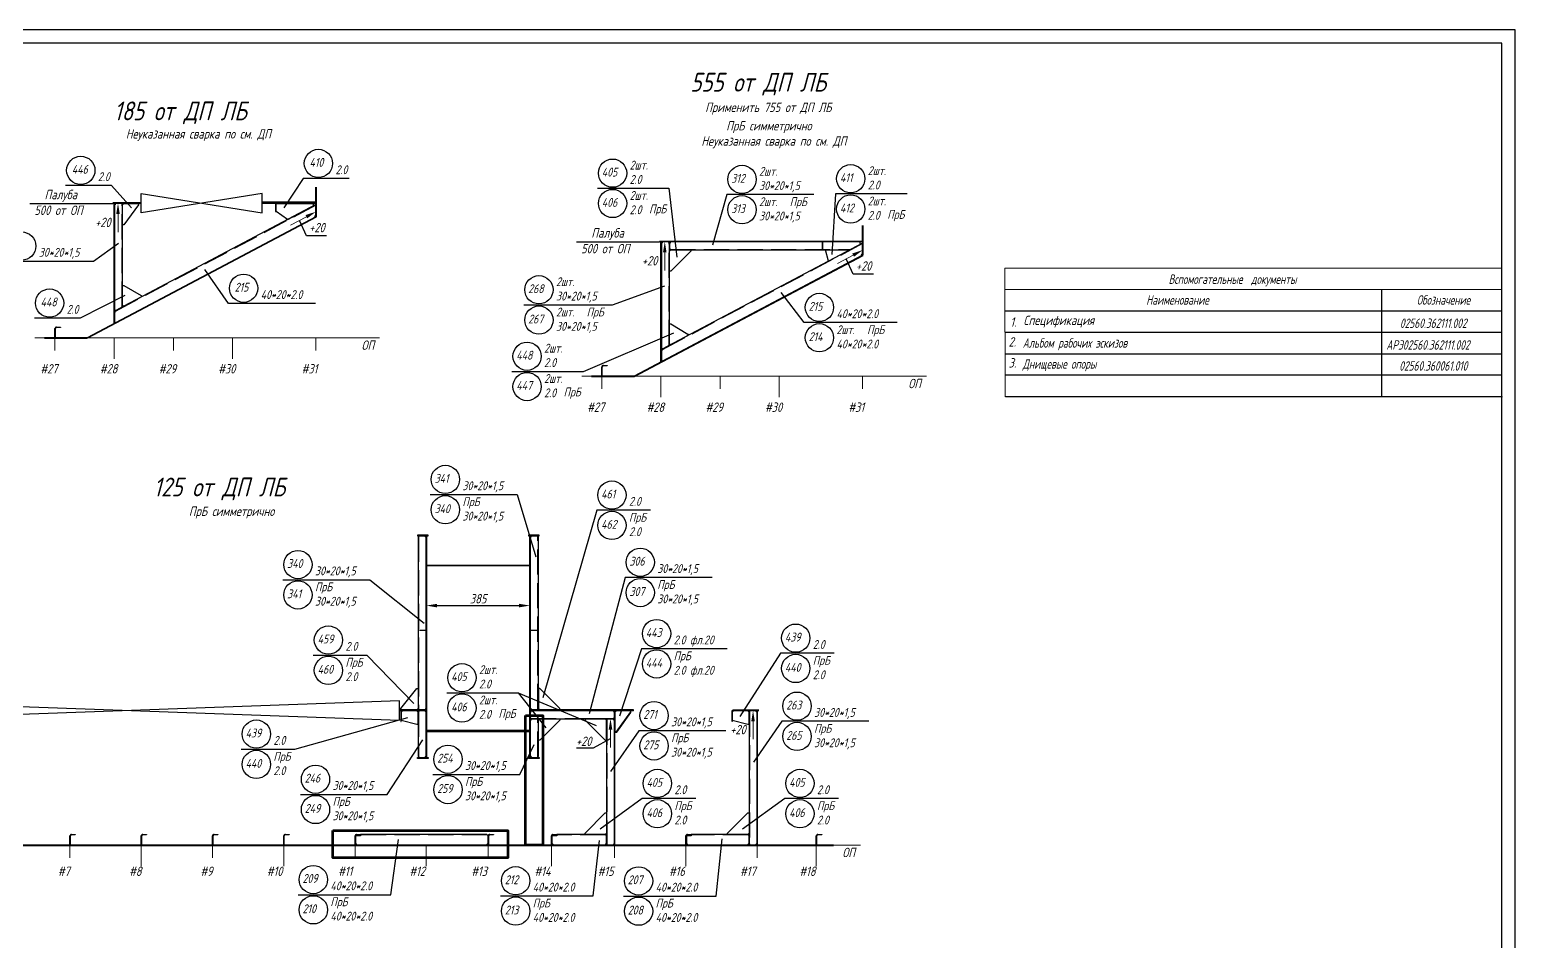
# Model space of a CAD drawing. Header units: millimetres. Extents: x 76485 to 135355, y 8208 to 18817.
# Drawn here: x 79372 to 84895, y 15314 to 18704 of the extents above; entities that cross this region are included whole.
import ezdxf
from ezdxf.enums import TextEntityAlignment as Align

# ---------------------------------------------------------------- set-up
doc = ezdxf.new("R2010")
doc.units = ezdxf.units.MM
doc.header["$PDSIZE"] = -1
doc.linetypes.add('Dashed_dotted', pattern=[34, 24, -5, 0, -5])
doc.linetypes.add('Short_dashed', pattern=[5, 3.75, -1.25])
doc.layers.add('-1', color=7, linetype='Continuous')
doc.styles.get("Standard").update_dxf_attribs({"font": 'ГОСТ тип А наклонный.ttf'})
doc.styles.add('ГОСТ', font='ГОСТ тип А.ttf', dxfattribs={"oblique": 15})
doc.dimstyles.new('dim10', dxfattribs={"dimscale": 0.4, "dimtxt": 87.5, "dimasz": 100, "dimexe": 30, "dimexo": 0, "dimgap": 20, "dimtad": 1, "dimdec": 0, "dimdsep": 46, "dimtxsty": 'Standard', "dimcen": 5, "dimadec": 0, "dimazin": 0, "dimtfac": 1, "dimtdec": 0, "dimtmove": 0, "dimatfit": 3, "dimfxl": 1, "dimtolj": 1, "dimtzin": 0, "dimarcsym": 0})

# ---------------------------------------------------------------- blocks, each defined once
blk = doc.blocks.new('A$C128E1BCE')
at = {"linetype": 'Continuous', "lineweight": 9}
blk.add_line((40, 0), (106.5, 0), dxfattribs=at)
at = {"linetype": 'Continuous'}
blk.add_solid([(40, 6.7), (40, -6.7), (0, 0)], dxfattribs=at)
blk = doc.blocks.new('A$C057F7A01')
at = {"color": 7}
for points in [[(0, 0), (8410, 0), (8410, 5940), (0, 5940)], [(200, 50), (8360, 50), (8360, 5890), (200, 5890)]]:
    blk.add_lwpolyline(points, close=True, dxfattribs=at)
blk = doc.blocks.new('*D73')
at = {"color": 0, "lineweight": -2, "transparency": 16777216}
for p, q in [((80846.6, 16559.3), (80846.6, 16574.6)), ((80886.6, 16562.6), (81191.6, 16562.6)), ((81231.6, 16564.2), (81231.6, 16550.6))]:
    blk.add_line(p, q, dxfattribs=at)
at = {"color": 0, "transparency": 16777216}
for points in [[(80886.6, 16569.3), (80886.6, 16556), (80846.6, 16562.6)], [(81191.6, 16569.3), (81191.6, 16556), (81231.6, 16562.6)]]:
    blk.add_solid(points, dxfattribs=at)
at = {"layer": 'Defpoints', "color": 0, "transparency": 16777216}
for p in [(80846.6, 16559.3), (81231.6, 16564.2), (81231.6, 16562.6)]:
    blk.add_point(p, dxfattribs=at)
at = {"color": 0, "transparency": 16777216, "insert": (81039.1, 16588.1), "char_height": 35, "attachment_point": 5}
blk.add_mtext('\\A1;385', dxfattribs=at)

msp = doc.modelspace()

# ---------------------------------------------------------------- linework, layer by layer
at = {"layer": '-1', "color": 1, "lineweight": 0}
for p, q in [((79391.4, 17558.5), (80673.1, 17558.5)), ((79466.1, 17558.5), (79466.1, 17511.7)), ((79686.1, 17558.5), (79686.1, 17480.4)), ((79906.1, 17558.5), (79906.1, 17511.7)), ((80126.1, 17558.5), (80126.1, 17480.4)), ((80436.1, 17558.5), (80436.1, 17511.7)), ((81424.2, 17415.8), (82705.9, 17415.8)), ((81498.9, 17415.8), (81498.9, 17368.9)), ((81718.9, 17415.8), (81718.9, 17337.7)), ((81938.9, 17415.8), (81938.9, 17368.9)), ((82158.9, 17415.8), (82158.9, 17337.7)), ((82468.9, 17415.8), (82468.9, 17368.9)), ((77746.6, 15671.8), (82460.8, 15671.8)), ((79521.6, 15671.8), (79521.6, 15625)), ((79786.6, 15671.8), (79786.6, 15593.7)), ((80051.6, 15671.8), (80051.6, 15625)), ((80316.6, 15671.8), (80316.6, 15593.7)), ((80581.6, 15671.8), (80581.6, 15625)), ((80846.6, 15671.8), (80846.6, 15593.7)), ((81076.6, 15671.8), (81076.6, 15625)), ((81311.6, 15671.8), (81311.6, 15593.7)), ((81546.6, 15671.8), (81546.6, 15625)), ((81811.6, 15671.8), (81811.6, 15593.7)), ((82076.6, 15671.8), (82076.6, 15625)), ((82296.6, 15671.8), (82296.6, 15593.7))]:
    msp.add_line(p, q, dxfattribs=at)
at = {"color": 3, "ltscale": 25}
for p, q in [((80436.1, 18008.5), (80436.1, 18118.5)), ((80438.1, 18008.5), (80438.1, 18118.5)), ((80436.1, 18008.5), (79586.1, 17558.5)), ((80437.1, 18006.8), (79587.1, 17556.8)), ((79786.1, 18058.5), (79681.1, 18058.5)), ((79686.1, 17611.5), (79686.1, 18058.5)), ((79687.6, 17611.5), (79687.6, 18058.5)), ((79687.6, 18058.5), (79687.6, 17657.5)), ((79713.1, 18058.5), (79687.6, 18058.5)), ((79687.6, 17612.3), (80436.1, 18008.5)), ((80436.1, 18058.5), (80236.1, 18058.5)), ((82468.9, 17865.8), (82468.9, 17975.8)), ((82470.9, 17865.8), (82470.9, 17975.8)), ((82468.9, 17917.3), (81713.9, 17917.3)), ((82468.9, 17915.8), (81713.9, 17915.8)), ((81718.9, 17468.7), (81718.9, 17915.8)), ((81720.4, 17468.7), (81720.4, 17915.8)), ((81720.4, 17915.8), (81720.4, 17514.8)), ((81745.9, 17915.8), (81720.4, 17915.8)), ((81750.4, 17915.8), (81750.4, 17890.3)), ((82468.9, 17865.8), (81618.9, 17415.8)), ((82469.9, 17864), (81619.9, 17414)), ((81720.4, 17469.5), (82468.9, 17865.8)), ((79687.6, 17657.5), (79713.1, 17671)), ((79687.6, 17650.7), (79687.6, 17612.3)), ((79466.1, 17558.5), (79466.1, 17592.6)), ((79468.1, 17558.5), (79468.1, 17592.6)), ((79586.1, 17558.5), (79427.6, 17558.5)), ((79586.1, 17556.5), (79427.6, 17556.5)), ((81720.4, 17514.8), (81745.9, 17528.3)), ((81720.4, 17508), (81720.4, 17469.5)), ((81618.9, 17415.8), (81460.4, 17415.8)), ((81618.9, 17413.8), (81460.4, 17413.8)), ((81498.9, 17415.8), (81498.9, 17449.9)), ((81500.9, 17415.8), (81500.9, 17449.9)), ((80846.6, 16821.8), (80821.1, 16821.8)), ((80846.6, 15998), (80846.6, 16821.8)), ((80846.6, 16174.8), (80846.6, 16821.8)), ((80848.1, 15998), (80848.1, 16821.8)), ((81231.6, 15998), (81231.6, 16821.8)), ((81233.1, 15998), (81233.1, 16821.8)), ((81233.1, 16821.8), (81233.1, 16174.8)), ((81258.6, 16821.8), (81233.1, 16821.8)), ((80846.6, 16174.8), (80746.6, 16174.8)), ((80846.6, 16171.8), (80746.6, 16171.8)), ((80821.1, 16174.8), (80846.6, 16174.8)), ((80846.6, 16171.8), (80821.1, 16171.8)), ((80846.6, 15997.8), (80846.6, 16171.8)), ((81616.6, 16174.8), (81233.1, 16174.8)), ((81233.1, 16174.8), (81258.6, 16174.8)), ((81233.1, 16171.8), (81233.1, 16146.3)), ((81546.6, 16171.8), (81233.1, 16171.8)), ((81616.6, 16171.8), (81233.1, 16171.8)), ((81233.1, 16141.8), (81233.1, 15998)), ((81258.6, 16141.8), (81233.1, 16141.8)), ((81546.6, 16141.8), (81521.1, 16141.8)), ((81546.6, 15671.8), (81546.6, 16171.8)), ((81546.6, 16146.3), (81546.6, 16171.8)), ((81546.6, 15671.8), (81546.6, 16141.8)), ((81548.1, 15671.8), (81548.1, 16171.8)), ((81616.6, 16171.8), (81616.6, 16174.8)), ((81616.7, 16171.8), (81616.7, 16174.8)), ((82083.1, 16173.3), (81987.5, 16173.3)), ((82083.1, 16171.8), (81987.5, 16171.8)), ((82076.6, 16171.8), (82051.1, 16171.8)), ((82076.6, 15671.8), (82076.6, 16171.8)), ((82076.6, 15671.8), (82076.6, 16171.8)), ((82078.1, 15671.8), (82078.1, 16171.8)), ((80821.1, 15997.8), (80846.6, 15997.8)), ((81233.1, 15998), (81258.6, 15998)), ((79521.6, 15671.8), (79521.6, 15705.9)), ((79523.6, 15671.8), (79523.6, 15705.9)), ((79786.6, 15671.8), (79786.6, 15705.9)), ((79788.6, 15671.8), (79788.6, 15705.9)), ((80051.6, 15671.8), (80051.6, 15705.9)), ((80053.6, 15671.8), (80053.6, 15705.9)), ((80316.6, 15671.8), (80316.6, 15705.9)), ((80318.6, 15671.8), (80318.6, 15705.9)), ((80581.6, 15671.8), (80581.6, 15705.9)), ((80583.6, 15671.8), (80583.6, 15705.9)), ((80583.6, 15705.8), (80583.6, 15671.8)), ((80601.6, 15705.8), (80583.6, 15705.8)), ((81076.6, 15671.8), (81076.6, 15705.9)), ((81076.6, 15671.8), (81076.6, 15705.8)), ((81078.6, 15671.8), (81078.6, 15705.9)), ((81311.6, 15671.8), (81311.6, 15705.9)), ((81313.6, 15671.8), (81313.6, 15705.9)), ((81313.6, 15705.8), (81313.6, 15671.8)), ((81331.6, 15705.8), (81313.6, 15705.8)), ((81516.6, 15671.8), (81516.6, 15705.8)), ((81811.6, 15671.8), (81811.6, 15705.9)), ((81813.6, 15671.8), (81813.6, 15705.9)), ((81813.6, 15705.8), (81813.6, 15671.8)), ((81831.6, 15705.8), (81813.6, 15705.8)), ((82046.6, 15671.8), (82046.6, 15705.8)), ((82296.6, 15671.8), (82296.6, 15705.9)), ((82298.6, 15671.8), (82298.6, 15705.9)), ((82360.7, 15671.8), (78471.6, 15671.8)), ((82360.7, 15669.8), (78471.6, 15669.8)), ((80583.6, 15671.8), (81076.6, 15671.8)), ((81313.6, 15671.8), (81516.6, 15671.8)), ((81521.1, 15671.8), (81546.6, 15671.8)), ((81813.6, 15671.8), (82046.6, 15671.8)), ((82051.1, 15671.8), (82076.6, 15671.8))]:
    msp.add_line(p, q, dxfattribs=at)
at = {"color": 3, "linetype": 'Short_dashed', "ltscale": 25}
for p, q in [((80436.1, 18051.6), (79689.3, 17656.3)), ((79716.2, 17674.1), (79716.2, 18055.5)), ((82468.9, 17908.9), (81722.1, 17513.5)), ((81749, 17531.3), (81749, 17912.7)), ((80818, 16168.8), (80818, 16000.9)), ((81518, 16138.8), (81518, 15674.9)), ((82048, 16168.8), (82048, 15674.9)), ((81072.5, 15709.9), (80601.6, 15709.9)), ((81512.5, 15709.9), (81331.6, 15709.9)), ((82042.5, 15709.9), (81831.6, 15709.9))]:
    msp.add_line(p, q, dxfattribs=at)
at = {"color": 1, "linetype": 'Short_dashed', "ltscale": 25}
for p, q in [((81753.5, 17887.2), (82423.8, 17887.2)), ((80818, 16818.8), (80818, 16177.9)), ((81261.6, 16177.9), (81261.6, 16818.8)), ((81236.1, 16143.3), (81543.5, 16143.3)), ((81261.6, 16001.1), (81261.6, 16138.8))]:
    msp.add_line(p, q, dxfattribs=at)
at = {"color": 6, "linetype": 'Continuous', "lineweight": 9}
for p, q in [((82998.8, 17339.4), (82997.9, 17818)), ((84845.3, 17818), (82997.9, 17818)), ((84845.3, 17738), (82997.9, 17738)), ((84847.2, 17339.4), (82999.8, 17339.4))]:
    msp.add_line(p, q, dxfattribs=at)
at = {"ltscale": 0.05}
for p, q in [((84397.5, 17738), (84397.5, 17339.4)), ((84845.3, 17658), (82997.9, 17658)), ((84845.3, 17578), (82997.9, 17578)), ((84845.3, 17498), (82997.9, 17498)), ((84845.3, 17419.9), (82997.9, 17419.9)), ((84845.3, 17339.4), (82999.8, 17339.4))]:
    msp.add_line(p, q, dxfattribs=at)
at = {"color": 3, "linetype": 'Dashed_dotted', "ltscale": 25}
for p, q in [((80821.1, 16471.8), (80846.6, 16471.8)), ((81233.1, 16471.8), (81258.6, 16471.8))]:
    msp.add_line(p, q, dxfattribs=at)
at = {"color": 1, "ltscale": 25}
msp.add_line((81188.7, 16238.2), (81478.5, 16116.2), dxfattribs=at)
at = {"color": 2, "linetype": 'Short_dashed', "ltscale": 25}
msp.add_line((81552.5, 16091.8), (81607.1, 16167.7), dxfattribs=at)
at = {"color": 1, "ltscale": 25}
for points in [[(79750, 18042), (79675.8, 18124.8), (79505.7, 18124.8)], [(80559.2, 18150.6), (80389.1, 18150.6), (80317.1, 18041.5)], [(81482.7, 18114.5), (81748.7, 18114.5), (81777.8, 17859)], [(82287.3, 18091.3), (81964.1, 18091.3), (81910.2, 17903.2)], [(82634.2, 18093.8), (82368.2, 18093.8), (82353.7, 17868.8)], [(80286.1, 18058.5), (80286.1, 18028.5), (80288.1, 18028.5), (80288.1, 18058.5)], [(79286, 17843.5), (79609.2, 17843.5), (79702.4, 17910.9)], [(81750.4, 17890.3), (81755, 17885.7), (82421, 17885.7)], [(80434.3, 17686.4), (80111.1, 17686.4), (80022.7, 17812.9)], [(81209.1, 17680.7), (81539.2, 17680.7), (81733.5, 17751.3)], [(79726, 17715.5), (79559.6, 17631.5), (79389.5, 17631.5)], [(82596.9, 17615.1), (82251.8, 17615.1), (82166.1, 17727.1)], [(79472.1, 17598.6), (79486.1, 17598.6), (79486.1, 17596.6), (79472.1, 17596.6)], [(81164.8, 17433.6), (81430.8, 17433.6), (81766.3, 17576.5)], [(81504.9, 17455.9), (81518.9, 17455.9), (81518.9, 17453.9), (81504.9, 17453.9)], [(80861, 16975.3), (81184.2, 16975.3), (81253.6, 16744.5)], [(81680, 16917.2), (81480.2, 16917.2), (81279.4, 16219.6)], [(80813.6, 16821.8), (80853.6, 16821.8), (80853.6, 16824.8), (80813.6, 16824.8), (80813.6, 16821.8)], [(80821.1, 16821.8), (80816.5, 16817.3), (80816.5, 16179.4), (80821.1, 16174.8)], [(81226.6, 16821.8), (81266.6, 16821.8), (81266.6, 16824.8), (81226.6, 16824.8), (81226.6, 16821.8)], [(81258.6, 16174.8), (81263.1, 16179.4), (81263.1, 16817.3), (81258.6, 16821.8)], [(80313, 16658.7), (80636.2, 16658.7), (80838.6, 16497.9)], [(81908.8, 16667.3), (81585.6, 16667.3), (81452.7, 16159.9)], [(80426.3, 16378.2), (80626.1, 16378.2), (80800.5, 16198)], [(81964.9, 16402.1), (81646.4, 16402.1), (81564.6, 16151.7)], [(82363.4, 16385.2), (82163.6, 16385.2), (82012.3, 16149.6)], [(80922.7, 16238.2), (81188.7, 16238.2), (81290.6, 16108.3)], [(80158.4, 16028.3), (80358.1, 16028.3), (80778.4, 16146.8)], [(80751.6, 16171.8), (80751.6, 16131.8), (80753.6, 16131.8), (80753.6, 16171.8)], [(81233.1, 16146.3), (81237.6, 16141.8), (81542, 16141.8), (81546.6, 16146.3)], [(81258.6, 15998), (81263.1, 16002.6), (81263.1, 16137.3), (81258.6, 16141.8)], [(81983, 16168.8), (81983, 16133.4), (81984.5, 16133.4), (81984.5, 16168.8)], [(82491.8, 16132.3), (82168.6, 16132.3), (82063.2, 15980.3)], [(81960.3, 16097.3), (81637.1, 16097.3), (81531.7, 15945.3)], [(80378.3, 15860.7), (80701.5, 15860.7), (80834.1, 16063.4)], [(80870.9, 15934.8), (81194.1, 15934.8), (81247.8, 16046.6)], [(80813.6, 15998), (80853.6, 15998), (80853.6, 15994.1), (80813.6, 15994.1), (80813.6, 15998)], [(81226.6, 15998), (81266.6, 15998), (81266.6, 15994.1), (81226.6, 15994.1), (81226.6, 15998)], [(81849, 15844.9), (81649.2, 15844.9), (81492.4, 15731.7)], [(82379, 15844.9), (82179.2, 15844.9), (82022.4, 15731.7)], [(79527.6, 15711.9), (79541.5, 15711.9), (79541.5, 15709.9), (79527.6, 15709.9)], [(79792.6, 15711.9), (79806.5, 15711.9), (79806.5, 15709.9), (79792.6, 15709.9)], [(80057.6, 15711.9), (80071.5, 15711.9), (80071.5, 15709.9), (80057.6, 15709.9)], [(80322.6, 15711.9), (80336.5, 15711.9), (80336.5, 15709.9), (80322.6, 15709.9)], [(80370.2, 15487.6), (80715.3, 15487.6), (80743.2, 15693.2)], [(80587.6, 15711.9), (80601.5, 15711.9), (80601.5, 15709.9), (80587.6, 15709.9)], [(81122.3, 15482.8), (81467.4, 15482.8), (81490.7, 15688.6)], [(81317.6, 15711.9), (81331.5, 15711.9), (81331.5, 15709.9), (81317.6, 15709.9)], [(81579.3, 15482.6), (81924.4, 15482.6), (81946.7, 15694.8)], [(81817.6, 15711.9), (81831.5, 15711.9), (81831.5, 15709.9), (81817.6, 15709.9)], [(82302.6, 15711.9), (82316.5, 15711.9), (82316.5, 15709.9), (82302.6, 15709.9)]]:
    msp.add_lwpolyline(points, dxfattribs=at)
for points in [[(80236.1, 18023.1), (80236.1, 18095.4), (79786.1, 18023.1), (79786.1, 18095.4)], [(80746.6, 16136.4), (80746.6, 16208.7), (78751.6, 16136.4), (78751.6, 16208.7)]]:
    msp.add_lwpolyline(points, close=True)
at = {"color": 3, "ltscale": 25}
for points in [[(80436.1, 18062.5), (80236.1, 18062.5)], [(79786.1, 18060), (79681.1, 18060)], [(80436.1, 18013.5), (80436.1, 18053.9), (79690.2, 17659), (79687.6, 17650.7)], [(79713.1, 17671), (79717.7, 17675.6), (79717.7, 18054), (79713.1, 18058.5)], [(82468.9, 17870.8), (82468.9, 17911.1), (81723, 17516.2), (81720.4, 17508)], [(81745.9, 17528.3), (81750.5, 17532.8), (81750.5, 17911.2), (81745.9, 17915.8)], [(82458.2, 17915.8), (81750.4, 17915.8)], [(82460.5, 17906.7), (82458.2, 17915.6), (82458.2, 17915.8)], [(81231.6, 16710.1), (80847.6, 16710.1), (80847.6, 16713.2), (81231.6, 16713.2)], [(80821.1, 16171.8), (80816.5, 16167.3), (80816.5, 16002.4), (80821.1, 15997.8)], [(81521.1, 16141.8), (81516.5, 16137.3), (81516.5, 15676.4), (81521.1, 15671.8)], [(82051.1, 16171.8), (82046.5, 16167.3), (82046.5, 15676.4), (82051.1, 15671.8)], [(81231.6, 16098.3), (80847.6, 16098.3), (80847.6, 16095), (81231.6, 16095)], [(81076.6, 15705.8), (81070.5, 15711.9), (80601.6, 15711.9), (80601.6, 15705.8)], [(81082.6, 15711.9), (81096.5, 15711.9), (81096.5, 15709.9), (81082.6, 15709.9)], [(81516.6, 15705.8), (81510.5, 15711.9), (81331.6, 15711.9), (81331.6, 15705.8)], [(82046.6, 15705.8), (82040.5, 15711.9), (81831.6, 15711.9), (81831.6, 15705.8)]]:
    msp.add_lwpolyline(points, dxfattribs=at)
for points in [[(79372.8, 18058.5), (79681.1, 18058.5)], [(80476.1, 17937.7), (80401.1, 17937.7), (80375.3, 17995.3)], [(81405.6, 17915.8), (81713.9, 17915.8)], [(82508.9, 17794.9), (82433.9, 17794.9), (82408.1, 17852.5)], [(81404.4, 16034.1), (81467.9, 16034.1), (81531.4, 16068.6)]]:
    msp.add_lwpolyline(points)
at = {"color": 2, "ltscale": 25}
for points in [[(79722.6, 18058.5), (79776.1, 18058.5), (79776.1, 18053.5), (79722.6, 17978.5), (79717.6, 17978.5), (79717.6, 18053.5), (79722.6, 18058.5)], [(80427.4, 18049.2), (80330.2, 17997.8), (80330.1, 17997.9), (80288.1, 18028.5), (80288.1, 18058.5), (80425.1, 18058.5), (80427.4, 18049.2)], [(81755.4, 17885.8), (81830.4, 17885.8), (81830.4, 17880.8), (81755.4, 17805.8), (81750.4, 17805.8), (81750.4, 17880.8), (81755.4, 17885.8)], [(79717.6, 17678.4), (79717.6, 17753.4), (79722.6, 17753.4), (79786, 17715.3), (79788.3, 17710.9), (79722, 17675.8), (79717.6, 17678.4)], [(81750.4, 17535.7), (81750.4, 17610.7), (81755.4, 17610.7), (81818.8, 17572.5), (81821.1, 17568.1), (81754.9, 17533), (81750.4, 17535.7)], [(80811.6, 16174.8), (80751.6, 16174.8), (80751.6, 16179.8), (80811.6, 16254.8), (80816.6, 16254.8), (80816.6, 16179.8), (80811.6, 16174.8)], [(81268.1, 16174.8), (81343.1, 16174.8), (81343.1, 16179.8), (81268.1, 16254.8), (81263.1, 16254.8), (81263.1, 16179.8), (81268.1, 16174.8)], [(80811.6, 16171.8), (80758.6, 16171.8), (80753.6, 16166.8), (80753.6, 16136.8), (80811.6, 16121.8), (80816.6, 16121.8), (80816.6, 16166.8), (80811.6, 16171.8)], [(81268.1, 16141.8), (81343.1, 16141.8), (81343.1, 16136.8), (81268.1, 16061.8), (81263.1, 16061.8), (81263.1, 16136.8), (81268.1, 16141.8)], [(81511.6, 16141.8), (81436.6, 16141.8), (81436.6, 16136.8), (81511.6, 16061.8), (81516.6, 16061.8), (81516.6, 16136.8), (81511.6, 16141.8)], [(81607.1, 16166.8), (81607.1, 16171.8), (81553.1, 16171.8), (81548.1, 16166.8), (81548.1, 16091.8), (81553.1, 16091.8)], [(81553.1, 16091.8), (81554.5, 16092.1), (81607.3, 16165.4), (81607.1, 16166.8)], [(82041.6, 16171.8), (81988.6, 16171.8), (81983.6, 16166.8), (81983.6, 16136.8), (82041.6, 16121.8), (82046.6, 16121.8), (82046.6, 16166.8), (82041.6, 16171.8)], [(81511.6, 15711.8), (81436.6, 15711.8), (81436.6, 15716.8), (81511.6, 15791.8), (81516.6, 15791.8), (81516.6, 15716.8), (81511.6, 15711.8)], [(82041.6, 15711.8), (81966.6, 15711.8), (81966.6, 15716.8), (82041.6, 15791.8), (82046.6, 15791.8), (82046.6, 15716.8), (82041.6, 15711.8)]]:
    msp.add_lwpolyline(points, dxfattribs=at)
at = {"color": 7, "ltscale": 25}
msp.add_lwpolyline([(82318.9, 17915.8), (82318.9, 17885.8), (82320.9, 17885.8), (82320.9, 17915.8)], dxfattribs=at)
at = {"color": 2, "ltscale": 25}
msp.add_lwpolyline([(82412.1, 17881), (82341.4, 17843.6), (82341.4, 17843.6), (82330.9, 17885.6), (82330.9, 17885.7), (82410.9, 17885.7, 0.122388), (82412.1, 17881, 0.122388)], format="xyb", dxfattribs=at)
at = {"color": 4, "lineweight": 100, "ltscale": 100}
msp.add_lwpolyline([(81215.7, 16154.3), (81279.7, 16154.3), (81279.7, 15671.8), (81215.7, 15671.8)], close=True, dxfattribs=at)
at = {"color": 2, "lineweight": 100, "ltscale": 100}
msp.add_lwpolyline([(80499.3, 15726.1), (81149.1, 15726.1), (81149.1, 15625), (80499.3, 15625)], close=True, dxfattribs=at)
at = {"color": 1, "ltscale": 25}
for centre in [(79562.1, 18181.2), (80445.5, 18206.9), (81539.1, 18170.8), (82020.4, 18147.6), (82424.5, 18150.2), (81539.1, 18058.1), (82020.4, 18034.9), (82424.5, 18037.5), (79342.4, 17899.8), (80167.4, 17742.8), (81265.4, 17737.1), (79445.8, 17687.8), (81265.4, 17624.4), (82308.1, 17671.4), (82308.1, 17558.7), (81221.2, 17489.9), (81221.2, 17377.2), (80917.4, 17031.7), (81536.6, 16973.6), (80917.4, 16919), (81536.6, 16860.9), (80369.4, 16715.1), (81642, 16723.7), (80369.4, 16602.4), (81642, 16611), (80482.7, 16434.5), (81702.7, 16458.4), (82220, 16441.6), (80482.7, 16321.8), (81702.7, 16345.7), (82220, 16328.8), (80979.1, 16294.5), (82224.9, 16188.7), (80979.1, 16181.8), (81693.4, 16153.7), (80214.7, 16084.7), (82224.9, 16076), (81693.4, 16041), (80214.7, 15972), (80927.2, 15991.2), (80434.7, 15917), (80927.2, 15878.5), (81705.5, 15901.2), (82235.6, 15901.2), (80434.7, 15804.3), (81705.5, 15788.5), (82235.6, 15788.5), (80426.5, 15543.9), (81178.7, 15539.2), (81635.7, 15538.9), (80426.5, 15431.2), (81178.7, 15426.4), (81635.7, 15426.2)]:
    msp.add_circle(centre, 52.6, dxfattribs=at)
at = {"color": 3, "ltscale": 25}
for centre, radius, start, end in [((79687.6, 18058.5), 5, 269.9999, 359.9826), ((80436.1, 18008.5), 5, 90.0003, 207.8972), ((81720.4, 17915.8), 5, 269.9962, 359.982), ((81750.4, 17915.8), 5, 270.0013, 0.0118), ((82468.9, 17865.8), 5, 89.9987, 207.8974), ((79687.6, 17657.5), 5, 27.9036, 90.0119), ((79472.1, 17592.6), 6, 89.9984, 180.0016), ((79472.1, 17592.6), 4, 90.0057, 180.0271), ((79687.6, 17612.3), 5, 27.8936, 89.9929), ((81720.4, 17514.8), 5, 27.8973, 90), ((81504.9, 17449.9), 6, 89.9999, 180.0019), ((81504.9, 17449.9), 4, 90.0034, 180.0267), ((81720.4, 17469.5), 5, 27.8973, 90), ((80846.6, 16821.8), 5, 179.9875, 269.995), ((81233.1, 16821.8), 5, 269.9999, 359.9826), ((80846.6, 16174.8), 5, 90.005, 180.0125), ((80846.6, 16171.8), 5, 179.9875, 269.995), ((81233.1, 16174.8), 5, 0.0174, 90.0001), ((81233.1, 16171.8), 5, 269.9999, 359.9826), ((81233.1, 16141.8), 5, 269.9925, 359.9813), ((81546.6, 16171.8), 5, 179.9875, 269.995), ((81546.6, 16141.8), 5, 179.9888, 270.0024), ((81987.5, 16168.8), 4.5, 89.9955, 179.9851), ((81987.5, 16168.8), 3, 89.9984, 180.0016), ((82076.6, 16171.8), 5, 179.9875, 269.995), ((80846.6, 15997.8), 5, 89.9976, 180.0112), ((81233.1, 15998), 5, 0.0174, 90.0001), ((79527.6, 15705.9), 6, 89.9984, 180.0016), ((79527.6, 15705.9), 4, 89.9993, 179.9897), ((79792.6, 15705.9), 6, 89.9984, 180.0016), ((79792.6, 15705.9), 4, 90.0057, 180.0271), ((80057.6, 15705.9), 6, 89.9984, 180.0016), ((80057.6, 15705.9), 4, 90.0057, 180.0271), ((80322.6, 15705.9), 6, 89.9984, 180.0016), ((80322.6, 15705.9), 4, 89.9993, 179.9897), ((80587.6, 15705.9), 6, 89.9984, 180.0016), ((80587.6, 15705.9), 4, 89.9993, 179.9897), ((81082.6, 15705.9), 6, 89.9984, 180.0016), ((81082.6, 15705.9), 4, 90.0057, 180.0271), ((81317.6, 15705.9), 6, 89.9984, 180.0016), ((81317.6, 15705.9), 4, 90.0057, 180.0271), ((81817.6, 15705.9), 6, 89.9984, 180.0016), ((81817.6, 15705.9), 4, 90.0057, 180.0271), ((82302.6, 15705.9), 6, 89.9984, 180.0016), ((82302.6, 15705.9), 4, 89.9993, 179.9897), ((80583.6, 15671.8), 5, 0.0174, 90.0001), ((81076.6, 15671.8), 5, 90.005, 180.0125), ((81313.6, 15671.8), 5, 359.9875, 89.995), ((81516.6, 15671.8), 5, 89.9999, 179.9826), ((81546.6, 15671.8), 5, 90.005, 180.0125), ((81813.6, 15671.8), 5, 359.9875, 89.995), ((82046.6, 15671.8), 5, 90.005, 180.0125), ((82076.6, 15671.8), 5, 90.005, 180.0125)]:
    msp.add_arc(centre, radius, start, end, dxfattribs=at)

# ---------------------------------------------------------------- block references
msp.add_blockref('A$C057F7A01', (76485.3, 12764.4))
at = {"xscale": -1}
for p, rotation in [((79700.4, 18058.5), 90), ((80436.1, 18027.5), 27.89721736516773), ((81733.2, 17915.8), 90), ((82468.9, 17884.7), 27.89721736516773), ((81531.4, 16141.8), 90), ((82061.4, 16171.8), 90)]:
    msp.add_blockref('A$C128E1BCE', p, dxfattribs=dict(at, rotation=rotation))

# ---------------------------------------------------------------- texts
at = {"layer": '-1', "color": 1, "lineweight": 0, "style": 'ГОСТ', "oblique": 15}
for s, p in [('#27', (79411.1, 17425.8)), ('#28', (79632.2, 17425.8)), ('#29', (79851.1, 17425.8)), ('#30', (80072.2, 17425.8)), ('#31', (80382.2, 17425.8)), ('#27', (81443.9, 17283)), ('#28', (81665, 17283)), ('#29', (81883.9, 17283)), ('#30', (82105, 17283)), ('#31', (82415, 17283)), ('#7', (79476.1, 15557.2)), ('#8', (79741.1, 15557.2)), ('#9', (80006.1, 15557.2)), ('#10', (80253, 15557.2)), ('#11', (80518, 15557.2)), ('#12', (80783, 15557.2)), ('#13', (81013, 15557.2)), ('#14', (81248, 15557.2)), ('#15', (81483, 15557.2)), ('#16', (81748, 15557.2)), ('#17', (82012, 15557.2)), ('#18', (82233, 15557.2))]:
    msp.add_text(s, height=35, rotation=360, dxfattribs=at).set_placement(p)
at = {"color": 7, "style": 'ГОСТ', "oblique": 15}
for s, p in [('555 от ДП ЛБ', (81828.2, 18474)), ('185 от ДП ЛБ', (79685.4, 18367.3)), ('125 от ДП ЛБ', (79832.3, 16968.6))]:
    msp.add_text(s, height=70, dxfattribs=at).set_placement(p)
for s, p in [('Применить 755 от ДП ЛБ', (82118.2, 18398.2)), ('ПрБ симметрично', (82120.2, 18329.6)), ('Неуказанная сварка по см. ДП', (79999.2, 18299.5)), ('Неуказанная сварка по см. ДП', (82138.8, 18272.8)), ('Палуба', (79487.7, 18073.9)), ('500 от ОП', (79479.2, 18015.3)), ('Палуба', (81520.6, 17931.2)), ('500 от ОП', (81512, 17872.6)), ('ОП', (80629.4, 17513.7)), ('ОП', (82662.2, 17371)), ('ПрБ симметрично', (80122.5, 16896)), ('ОП', (82417, 15627))]:
    msp.add_text(s, height=35, dxfattribs=at).set_placement(p, align=Align.CENTER)
at = {"color": 1, "ltscale": 25, "style": 'ГОСТ', "oblique": 15}
for s, p in [('410', (80412.1, 18194.4)), ('446', (79528.7, 18168.7)), ('2.0', (79625.5, 18141.3)), ('2.0', (80508.9, 18167)), ('405', (81498.9, 18158.3)), ('2.0', (81602.5, 18130.9)), ('312', (81980.3, 18135.1)), ('30*20*1,5', (82083.8, 18107.7)), ('411', (82384.4, 18137.7)), ('2.0', (82487.9, 18110.3)), ('406', (81498.9, 18045.6)), ('2.0', (81602.5, 18018.2)), ('313', (81980.3, 18022.4)), ('30*20*1,5', (82083.8, 17995)), ('412', (82384.4, 18025)), ('2.0', (82487.9, 17997.6)), ('30*20*1,5', (79405.8, 17859.9)), ('215', (80134, 17730.2)), ('40*20*2.0', (80230.8, 17702.8)), ('268', (81225.3, 17724.6)), ('30*20*1,5', (81328.9, 17697.2)), ('448', (79412.4, 17675.3)), ('2.0', (79509.2, 17647.9)), ('215', (82268, 17658.9)), ('267', (81225.3, 17611.9)), ('40*20*2.0', (82371.5, 17631.5)), ('30*20*1,5', (81328.9, 17584.5)), ('214', (82268, 17546.2)), ('448', (81181, 17477.4)), ('40*20*2.0', (82371.5, 17518.8)), ('2.0', (81284.6, 17450)), ('447', (81181, 17364.7)), ('2.0', (81284.6, 17337.3)), ('341', (80877.2, 17019.2)), ('30*20*1,5', (80980.8, 16991.8)), ('461', (81496.4, 16961.1)), ('2.0', (81600, 16933.7)), ('340', (80877.2, 16906.4)), ('30*20*1,5', (80980.8, 16879)), ('462', (81496.4, 16848.3)), ('2.0', (81600, 16820.9)), ('340', (80329.2, 16702.6)), ('306', (81601.8, 16711.2)), ('30*20*1,5', (80432.8, 16675.2)), ('30*20*1,5', (81705.4, 16683.8)), ('307', (81601.8, 16598.4)), ('341', (80329.2, 16589.8)), ('30*20*1,5', (80432.8, 16562.4)), ('30*20*1,5', (81705.4, 16571)), ('443', (81662.6, 16445.9)), ('439', (82179.8, 16429)), ('459', (80442.5, 16422)), ('2.0', (80546.1, 16394.6)), ('2.0 фл.20', (81766.1, 16418.5)), ('2.0', (82283.4, 16401.6)), ('444', (81662.6, 16333.2)), ('440', (82179.8, 16316.3)), ('460', (80442.5, 16309.3)), ('2.0', (80546.1, 16281.9)), ('405', (80939, 16282)), ('2.0 фл.20', (81766.1, 16305.8)), ('2.0', (82283.4, 16288.9)), ('2.0', (81042.5, 16254.6)), ('406', (80939, 16169.3)), ('263', (82184.8, 16176.2)), ('2.0', (81042.5, 16141.9)), ('271', (81653.3, 16141.2)), ('30*20*1,5', (81756.8, 16113.8)), ('30*20*1,5', (82288.3, 16148.8)), ('439', (80174.6, 16072.2)), ('2.0', (80278.1, 16044.8)), ('265', (82184.8, 16063.4)), ('275', (81653.3, 16028.4)), ('30*20*1,5', (81756.8, 16001)), ('30*20*1,5', (82288.3, 16036)), ('440', (80174.6, 15959.5)), ('2.0', (80278.1, 15932.1)), ('254', (80887.1, 15978.7)), ('30*20*1,5', (80990.6, 15951.3)), ('246', (80394.5, 15904.5)), ('30*20*1,5', (80498.1, 15877.1)), ('405', (81665.4, 15888.7)), ('405', (82195.4, 15888.7)), ('259', (80887.1, 15865.9)), ('30*20*1,5', (80990.6, 15838.6)), ('2.0', (81769, 15861.3)), ('2.0', (82299, 15861.3)), ('249', (80394.5, 15791.8)), ('30*20*1,5', (80498.1, 15764.4)), ('406', (81665.4, 15776)), ('406', (82195.4, 15776)), ('2.0', (81769, 15748.6)), ('2.0', (82299, 15748.6)), ('209', (80386.4, 15531.4)), ('40*20*2.0', (80489.9, 15504)), ('212', (81138.6, 15526.6)), ('40*20*2.0', (81242.1, 15499.2)), ('207', (81595.5, 15526.4)), ('40*20*2.0', (81699.1, 15499)), ('210', (80386.4, 15418.7)), ('40*20*2.0', (80489.9, 15391.3)), ('213', (81138.6, 15413.9)), ('40*20*2.0', (81242.1, 15386.5)), ('208', (81595.5, 15413.7)), ('40*20*2.0', (81699.1, 15386.3))]:
    msp.add_text(s, height=33, dxfattribs=at).set_placement(p)
at = {"color": 7, "ltscale": 25, "style": 'ГОСТ', "oblique": 15}
for p in [(81602.5, 18184.3), (82083.8, 18161.1), (82487.9, 18163.7), (81602.5, 18071.6), (82083.8, 18048.4), (82487.9, 18051), (81328.9, 17750.6), (81328.9, 17637.9), (82371.5, 17572.2), (81284.6, 17503.5), (81284.6, 17390.7), (81042.5, 16308.1), (81042.5, 16195.3)]:
    msp.add_text('2шт.', height=33, dxfattribs=at).set_placement(p)
at = {"color": 6, "ltscale": 25, "style": 'ГОСТ', "oblique": 15}
for p in [(82197.6, 18048.4), (81674.9, 18021.5), (82560.4, 18000.9), (81442.7, 17637.9), (82485.3, 17572.2), (81357, 17340.6), (80980.8, 16932.5), (81600, 16874.4), (80432.8, 16615.9), (81705.4, 16624.5), (80546.1, 16335.3), (81766.1, 16359.2), (82283.4, 16342.4), (81114.9, 16145.2), (81756.8, 16054.5), (82288.3, 16089.5), (80278.1, 15985.5), (80990.6, 15892), (80498.1, 15817.8), (81769, 15802), (82299, 15802), (80489.9, 15444.7), (81242.1, 15440), (81699.1, 15439.7)]:
    msp.add_text('ПрБ', height=33, dxfattribs=at).set_placement(p)
at = {"color": 7, "width": 0.9}
for s, p in [('Вспомогательные  документы', (83606.3, 17759)), ('Наименование', (83523.2, 17681.8)), ('Обозначение', (84529.1, 17681.8)), ('02560.362111.002', (84466.5, 17595.3)), ('Альбом рабочих эскизов', (83064, 17521.8)), ('АРЭ02560.362111.002', (84415.6, 17514.5)), ('Днищевые опоры', (83064, 17443.7)), ('02560.360061.010', (84463.8, 17436.4))]:
    msp.add_text(s, height=35, dxfattribs=at).set_placement(p)
at = {"color": 7}
for s, p in [('1.', (83017.8, 17600)), (' Спецификация  ', (83048.8, 17606.1)), ('2.', (83011.5, 17526)), ('3.', (83011.5, 17447.9))]:
    msp.add_text(s, height=35, dxfattribs=at).set_placement(p)
at = {"linetype": 'Continuous', "char_height": 35, "attachment_point": 5}
for insert in [(79644, 17987.8), (80439.8, 17968.3), (81676.8, 17845), (82472.6, 17825.6), (81431.8, 16058.1), (82005.2, 16101.5)]:
    msp.add_mtext('\\A1;+20', dxfattribs=dict(at, insert=insert))

# ---------------------------------------------------------------- dimensions: what is measured, and where the dimension line sits
dim = msp.add_linear_dim(base=(81231.6, 16562.6), p1=(80846.6, 16559.3), p2=(81231.6, 16564.2), dimstyle='dim10')
dim.commit()
dim.dimension.update_dxf_attribs({"geometry": '*D73', "text_midpoint": (81039.1, 16588.1)})

doc.saveas('drawing.dxf')
